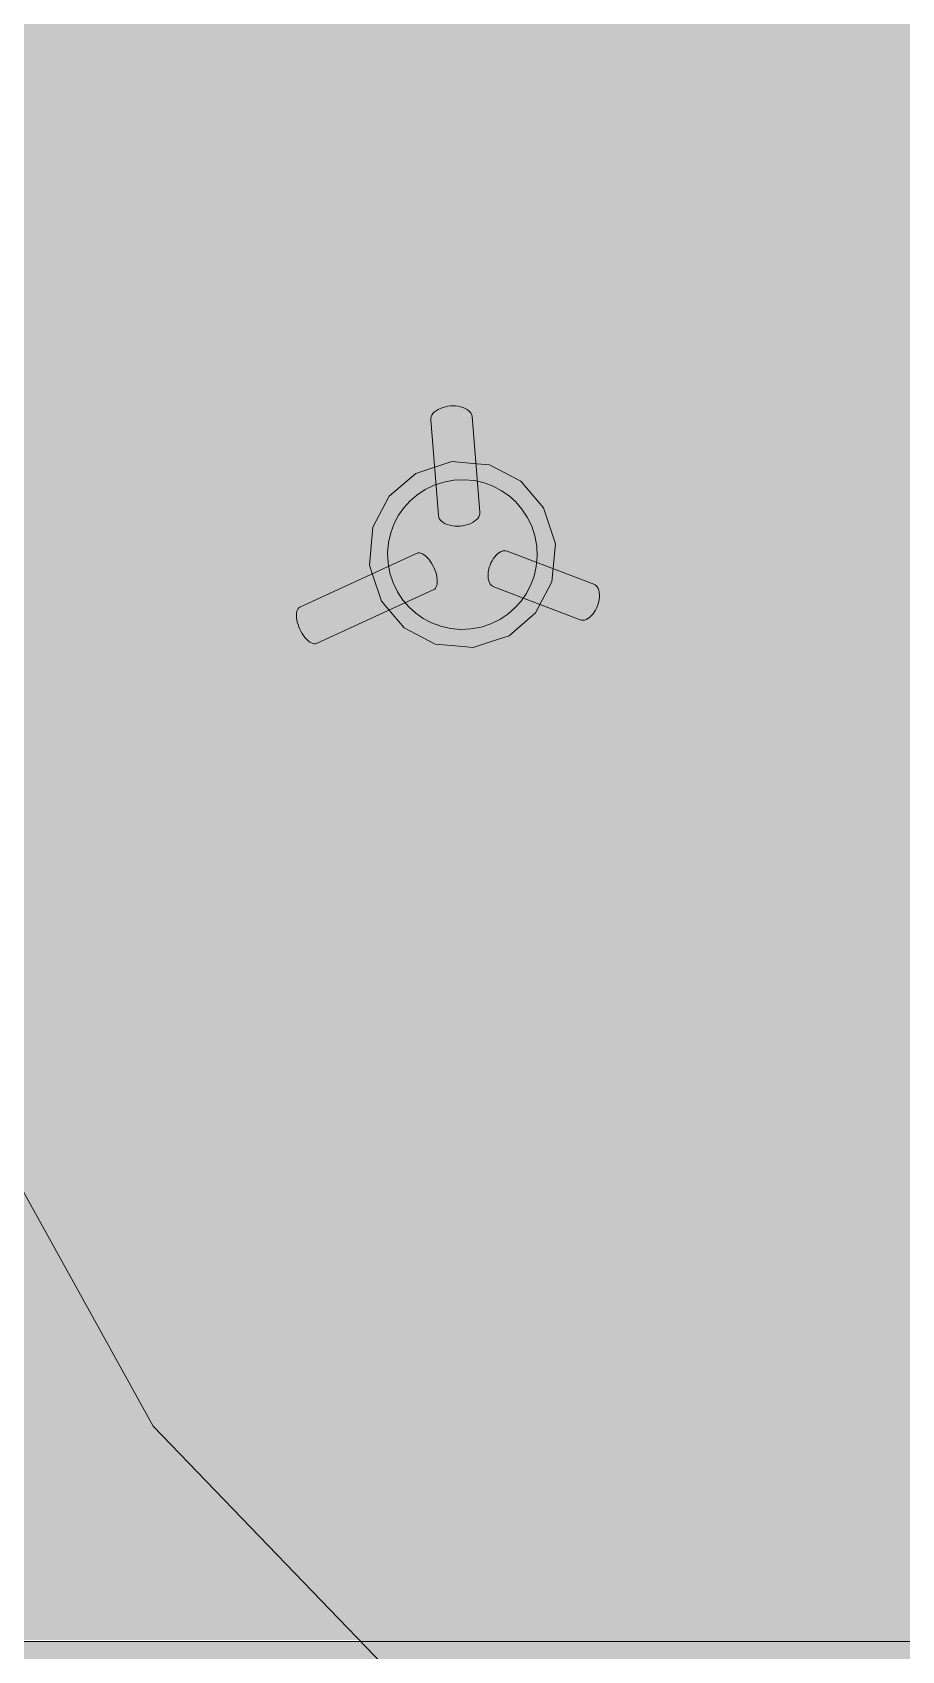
# Model space of a CAD drawing. Header units: millimetres. Extents: x -146962 to 322503, y -183624 to 284367.
# Drawn here: x 103602 to 105204, y 29380 to 32362 of the extents above; entities that cross this region are included whole.
import ezdxf

# ---------------------------------------------------------------- set-up
doc = ezdxf.new("R2010")
doc.units = ezdxf.units.MM
doc.layers.add('06_部屋の色', color=8, linetype='Continuous', lineweight=0)
doc.layers.add('30_敷地・外構', color=8, linetype='Continuous', lineweight=9)

msp = doc.modelspace()

# ---------------------------------------------------------------- hatches: boundary and pattern name
at = {"layer": '06_部屋の色', "true_color": 0xdde9cf}
msp.add_hatch(color=8, dxfattribs=at).paths.add_polyline_path([(83510.2, 29400.8), (83510.3, 31670.6), (83754.2, 32064.6), (83999.1, 32458.1), (84244.9, 32850.9), (84491.7, 33243.1), (84739.4, 33634.8), (84988.1, 34025.8), (85237.8, 34416.3), (85488.3, 34806.1), (85739.9, 35195.3), (85992.4, 35583.9), (86245.8, 35971.8), (86500.2, 36359.2), (86755.5, 36745.9), (87011.8, 37132), (87269, 37517.5), (87527.2, 37902.4), (87786.3, 38286.6), (88046.3, 38670.2), (88307.2, 39053.2), (88569.1, 39435.5), (88832, 39817.2), (89095.7, 40198.2), (89360.4, 40578.6), (89626, 40958.3), (89892.5, 41337.4), (90160, 41715.9), (90428.4, 42093.7), (90697.7, 42470.8), (90967.9, 42847.3), (91239, 43223.1), (91511.1, 43598.3), (91784.1, 43972.8), (92058, 44346.6), (92332.7, 44719.7), (92608.4, 45092.2), (92885.1, 45464), (93162.6, 45835.2), (93441, 46205.6), (93720.3, 46575.4), (94000.5, 46944.5), (94281.7, 47312.9), (94563.7, 47680.6), (94846.6, 48047.7), (95130.4, 48414), (95415.1, 48779.7), (95700.7, 49144.6), (95987.2, 49508.9), (96274.5, 49872.4), (96562.8, 50235.3), (96851.9, 50597.4), (97142, 50958.9), (97432.9, 51319.6), (97724.6, 51679.7), (98017.3, 52039), (98310.8, 52397.6), (98605.2, 52755.5), (98900.5, 53112.6), (99196.7, 53469.1), (99493.7, 53824.8), (99791.6, 54179.8), (100090.3, 54534), (100389.9, 54887.6), (100690.4, 55240.4), (100991.8, 55592.4), (101293.9, 55943.8), (101597, 56294.4), (101900.9, 56644.2), (102205.6, 56993.3), (102511.3, 57341.7), (102817.7, 57689.3), (103125, 58036.2), (103433.2, 58382.3), (103742.1, 58727.7), (104052, 59072.3), (104362.6, 59416.2), (104674.1, 59759.3), (104986.5, 60101.6), (105299.7, 60443.2), (105613.7, 60784), (105928.5, 61124.1), (106244.2, 61463.4), (106560.7, 61801.9), (106878, 62139.6), (107196.1, 62476.6), (107515.1, 62812.7), (107834.9, 63148.1), (108155.5, 63482.8), (108476.9, 63816.6), (108799.1, 64149.7), (109122.2, 64481.9), (109446, 64813.4), (109770.7, 65144.1), (110096.1, 65474), (110422.4, 65803.1), (110749.4, 66131.4), (111077.3, 66458.9), (111406, 66785.6), (111735.4, 67111.5), (112065.7, 67436.6), (112396.7, 67760.9), (112728.6, 68084.4), (113061.2, 68407.1), (113394.6, 68728.9), (113728.8, 69050), (114063.8, 69370.2), (114399.5, 69689.6), (114736, 70008.2), (115073.4, 70326), (115411.4, 70642.9), (115750.3, 70959.1), (116089.9, 71274.4), (116430.3, 71588.8), (116771.5, 71902.5), (117113.4, 72215.3), (117456.1, 72527.2), (117799.5, 72838.4), (118596.9, 72838.3), (118594.5, 29398.9)])
at = {"layer": '30_敷地・外構', "true_color": 0xcfe0b8}
msp.add_hatch(color=8, dxfattribs=at).paths.add_polyline_path([(103518.5, 32476.2), (103881.5, 33080.4), (104388.6, 33570), (105005, 33911.7), (105688.9, 34082.2), (106393.7, 34069.9), (107071.2, 33875.7), (107675.4, 33512.6), (108165, 33005.6), (108506.7, 32389.1), (108677.2, 31705.2), (108664.9, 31000.5), (108470.7, 30323), (108107.6, 29718.8), (107600.6, 29229.2), (106984.1, 28887.5), (106300.2, 28716.9), (105595.5, 28729.3), (104918, 28923.5), (104313.8, 29286.6), (103824.2, 29793.6), (103482.5, 30410), (103311.9, 31093.9), (103324.2, 31798.7)])
at = {"layer": '30_敷地・外構', "true_color": 0x8a6a4a}
for points in [[(82227.3, 29483.6), (82227.3, 29491.1), (82227.3, 29498.6), (82227.3, 29506.1), (82227.3, 29513.6), (82227.3, 29521.1), (82227.3, 29528.6), (82227.3, 29536.1), (82227.3, 29543.6), (85245.4, 29543.4), (88263.5, 29543.2), (91281.6, 29543), (94299.7, 29542.8), (97317.8, 29542.6), (100335.9, 29542.5), (103354, 29542.3), (106372.1, 29542.1), (109390.2, 29541.9), (112408.3, 29541.7), (115426.4, 29541.5), (118444.5, 29541.3), (118444.5, 29533.8), (118444.5, 29526.3), (118444.5, 29518.8), (118444.5, 29511.3), (118444.5, 29503.8), (118444.5, 29496.3), (118444.5, 29488.8), (118444.5, 29481.3), (118444.5, 29473.8), (118444.5, 29466.3), (118444.5, 29451.3), (115426.4, 29451.5), (109390.2, 29451.9), (106372.1, 29452.1), (103354, 29452.3), (100335.9, 29452.5), (97317.8, 29452.6), (94299.7, 29452.8), (91281.6, 29453), (88263.5, 29453.2), (85245.4, 29453.4), (82227.3, 29453.6), (82227.3, 29461.1), (82227.3, 29468.6), (82227.3, 29476.1)], [(102137.7, 29504.8), (102137.7, 29512.3), (102137.7, 29527.3), (102137.7, 29534.8), (102137.7, 29542.3), (102424.7, 29542.3), (102568.2, 29542.3), (102711.7, 29542.3), (103285.7, 29542.3), (103429.1, 29542.3), (103572.6, 29542.3), (103859.6, 29542.2), (103859.6, 29534.7), (103859.6, 29527.2), (103859.6, 29519.7), (103859.6, 29497.2), (103859.6, 29489.7), (103859.6, 29474.7), (103859.6, 29467.2), (103859.6, 29459.7), (103859.6, 29452.2), (103429.1, 29452.3), (103285.6, 29452.3), (103142.2, 29452.3), (102998.7, 29452.3), (102855.2, 29452.3), (102137.7, 29452.3), (102137.7, 29459.8), (102137.7, 29467.3), (102137.7, 29474.8), (102137.7, 29482.3), (102137.7, 29489.8)], [(103616.8, 29534.7), (103619.3, 29534.7), (103621.8, 29534.7), (103624.3, 29534.7), (103626.8, 29534.7), (103634.3, 29534.7), (103636.8, 29534.7), (103639.3, 29534.7), (103639.3, 29528.5), (103639.3, 29522.2), (103639.3, 29516), (103639.3, 29497.2), (103639.3, 29491), (103639.3, 29484.7), (103639.3, 29478.5), (103639.3, 29472.2), (103639.3, 29466), (103639.3, 29459.7), (103634.3, 29459.7), (103631.8, 29459.7), (103629.3, 29459.7), (103626.8, 29459.7), (103624.3, 29459.7), (103621.8, 29459.7), (103619.3, 29459.7), (103616.8, 29459.7), (103614.3, 29459.7), (103611.8, 29459.7), (103609.3, 29459.7), (103609.3, 29466), (103609.3, 29478.5), (103609.3, 29484.8), (103609.3, 29491), (103609.3, 29497.3), (103609.3, 29503.5), (103609.3, 29509.8), (103609.3, 29528.5), (103609.3, 29534.7), (103611.8, 29534.7), (103614.3, 29534.7)], [(103742, 29534.7), (103744.5, 29534.7), (103747, 29534.7), (103749.5, 29534.7), (103752, 29534.7), (103757, 29534.7), (103759.5, 29534.7), (103762, 29534.7), (103764.5, 29534.7), (103764.5, 29528.5), (103764.5, 29522.2), (103764.5, 29509.7), (103764.5, 29503.5), (103764.5, 29491), (103764.5, 29484.7), (103764.5, 29478.5), (103764.5, 29472.2), (103764.5, 29466), (103764.5, 29459.7), (103762, 29459.7), (103759.5, 29459.7), (103757, 29459.7), (103754.5, 29459.7), (103752, 29459.7), (103749.5, 29459.7), (103747, 29459.7), (103744.5, 29459.7), (103742, 29459.7), (103737, 29459.7), (103734.5, 29459.7), (103734.5, 29466), (103734.5, 29472.2), (103734.5, 29478.5), (103734.5, 29484.7), (103734.5, 29491), (103734.5, 29497.2), (103734.5, 29503.5), (103734.5, 29509.7), (103734.5, 29516), (103734.5, 29528.5), (103734.5, 29534.7), (103739.5, 29534.7)], [(103859.6, 29527.2), (103859.6, 29542.2), (103867.1, 29542.2), (103882.1, 29542.2), (103897.1, 29542.2), (103904.6, 29542.2), (103912.1, 29542.2), (103919.6, 29542.2), (103927.1, 29542.2), (103942.1, 29542.2), (103949.6, 29542.2), (103949.6, 29534.7), (103949.6, 29527.2), (103949.6, 29519.7), (103949.6, 29512.2), (103949.6, 29504.7), (103949.6, 29497.2), (103949.6, 29489.7), (103949.6, 29482.2), (103949.6, 29474.7), (103949.6, 29467.2), (103949.6, 29452.2), (103942.1, 29452.2), (103934.6, 29452.2), (103919.6, 29452.2), (103912.1, 29452.2), (103904.6, 29452.2), (103897.1, 29452.2), (103889.6, 29452.2), (103874.6, 29452.2), (103867.1, 29452.2), (103859.6, 29452.2), (103859.6, 29459.7), (103859.6, 29467.2), (103859.6, 29474.7), (103859.6, 29482.2), (103859.6, 29489.7), (103859.6, 29497.2), (103859.6, 29519.7)], [(103869.6, 29520.6), (103869.6, 29526.4), (103869.6, 29532.2), (103875.4, 29532.2), (103881.3, 29532.2), (103887.1, 29532.2), (103892.9, 29532.2), (103898.8, 29532.2), (103910.4, 29532.2), (103916.3, 29532.2), (103922.1, 29532.2), (103927.9, 29532.2), (103939.6, 29532.2), (103939.6, 29526.4), (103939.6, 29520.6), (103939.6, 29514.7), (103939.6, 29508.9), (103939.6, 29503.1), (103939.6, 29491.4), (103939.6, 29479.7), (103939.6, 29473.9), (103939.6, 29462.2), (103927.9, 29462.2), (103922.1, 29462.2), (103916.3, 29462.2), (103910.4, 29462.2), (103904.6, 29462.2), (103898.8, 29462.2), (103892.9, 29462.2), (103887.1, 29462.2), (103869.6, 29462.2), (103869.6, 29468.1), (103869.6, 29473.9), (103869.6, 29479.7), (103869.6, 29491.4), (103869.6, 29497.2), (103869.6, 29503.1), (103869.6, 29508.9), (103869.6, 29514.7)], [(103949.6, 29497.2), (103949.6, 29504.7), (103949.6, 29512.2), (103949.6, 29519.7), (103949.6, 29534.7), (103949.6, 29542.2), (104380.1, 29542.2), (104523.6, 29542.2), (104667, 29542.2), (104810.5, 29542.2), (104954, 29542.2), (105097.5, 29542.2), (105241, 29542.1), (105671.5, 29542.1), (105671.5, 29534.6), (105671.5, 29527.1), (105671.5, 29519.6), (105671.5, 29512.1), (105671.5, 29504.6), (105671.5, 29489.6), (105671.5, 29482.1), (105671.5, 29474.6), (105671.5, 29467.1), (105671.5, 29459.6), (105671.5, 29452.1), (105528, 29452.1), (105384.5, 29452.1), (105241, 29452.1), (105097.5, 29452.2), (104954, 29452.2), (104810.5, 29452.2), (104667, 29452.2), (104523.6, 29452.2), (104380.1, 29452.2), (104236.6, 29452.2), (104093.1, 29452.2), (103949.6, 29452.2), (103949.6, 29459.7), (103949.6, 29467.2), (103949.6, 29474.7), (103949.6, 29482.2)], [(104052.2, 29534.7), (104054.7, 29534.7), (104057.2, 29534.7), (104059.7, 29534.7), (104062.2, 29534.7), (104067.2, 29534.7), (104069.7, 29534.7), (104072.2, 29534.7), (104074.7, 29534.7), (104074.7, 29528.5), (104074.7, 29522.2), (104074.7, 29516), (104074.7, 29509.7), (104074.7, 29503.5), (104074.7, 29497.2), (104074.7, 29491), (104074.7, 29484.7), (104074.7, 29478.5), (104074.7, 29472.2), (104074.7, 29466), (104074.7, 29459.7), (104072.2, 29459.7), (104069.7, 29459.7), (104067.2, 29459.7), (104064.7, 29459.7), (104062.2, 29459.7), (104059.7, 29459.7), (104057.2, 29459.7), (104052.2, 29459.7), (104049.7, 29459.7), (104047.2, 29459.7), (104044.7, 29459.7), (104044.7, 29466), (104044.7, 29472.2), (104044.7, 29478.5), (104044.7, 29497.2), (104044.7, 29503.5), (104044.7, 29516), (104044.7, 29522.2), (104044.7, 29528.5), (104044.7, 29534.7), (104047.2, 29534.7), (104049.7, 29534.7)], [(104177.4, 29534.7), (104179.9, 29534.7), (104182.4, 29534.7), (104184.9, 29534.7), (104187.4, 29534.7), (104189.9, 29534.7), (104192.4, 29534.7), (104194.9, 29534.7), (104197.4, 29534.7), (104199.9, 29534.7), (104199.9, 29528.5), (104199.9, 29522.2), (104199.9, 29516), (104199.9, 29509.7), (104199.9, 29503.5), (104199.9, 29491), (104199.9, 29484.7), (104199.9, 29478.5), (104199.9, 29472.2), (104199.9, 29466), (104199.9, 29459.7), (104197.4, 29459.7), (104194.9, 29459.7), (104192.4, 29459.7), (104189.9, 29459.7), (104187.4, 29459.7), (104184.9, 29459.7), (104182.4, 29459.7), (104179.9, 29459.7), (104177.4, 29459.7), (104174.9, 29459.7), (104172.4, 29459.7), (104169.9, 29459.7), (104169.9, 29466), (104169.9, 29472.2), (104169.9, 29484.7), (104169.9, 29497.2), (104169.9, 29503.5), (104169.9, 29509.7), (104169.9, 29522.2), (104169.9, 29534.7), (104172.4, 29534.7), (104174.9, 29534.7)], [(104300, 29534.7), (104302.5, 29534.7), (104305, 29534.7), (104307.5, 29534.7), (104310, 29534.7), (104317.5, 29534.7), (104320, 29534.7), (104322.5, 29534.7), (104325, 29534.7), (104325, 29528.5), (104325, 29522.2), (104325, 29516), (104325, 29503.5), (104325, 29491), (104325, 29484.7), (104325, 29478.5), (104325, 29472.2), (104325, 29459.7), (104320, 29459.7), (104317.5, 29459.7), (104315, 29459.7), (104312.5, 29459.7), (104307.5, 29459.7), (104305, 29459.7), (104302.5, 29459.7), (104297.5, 29459.7), (104295, 29459.7), (104295, 29466), (104295, 29472.2), (104295, 29478.5), (104295, 29484.7), (104295, 29491), (104295, 29503.5), (104295, 29509.7), (104295, 29516), (104295, 29522.2), (104295, 29528.5), (104295, 29534.7), (104297.5, 29534.7)], [(104427.6, 29534.7), (104430.1, 29534.7), (104432.6, 29534.7), (104435.1, 29534.7), (104437.6, 29534.7), (104440.1, 29534.7), (104442.6, 29534.7), (104445.1, 29534.7), (104447.6, 29534.7), (104450.1, 29534.7), (104450.1, 29528.4), (104450.1, 29522.2), (104450.1, 29515.9), (104450.1, 29503.4), (104450.1, 29490.9), (104450.1, 29484.7), (104450.1, 29478.4), (104450.1, 29472.2), (104450.1, 29465.9), (104450.1, 29459.7), (104445.1, 29459.7), (104442.6, 29459.7), (104437.6, 29459.7), (104435.1, 29459.7), (104432.6, 29459.7), (104427.6, 29459.7), (104425.1, 29459.7), (104420.1, 29459.7), (104420.1, 29478.5), (104420.1, 29484.7), (104420.1, 29503.5), (104420.1, 29509.7), (104420.1, 29516), (104420.1, 29534.7), (104422.6, 29534.7)], [(104550.3, 29534.7), (104555.3, 29534.7), (104557.8, 29534.7), (104560.3, 29534.7), (104562.8, 29534.7), (104570.3, 29534.7), (104572.8, 29534.7), (104575.3, 29534.7), (104575.3, 29528.4), (104575.3, 29522.2), (104575.3, 29509.7), (104575.3, 29497.2), (104575.3, 29484.7), (104575.3, 29478.4), (104575.3, 29472.2), (104575.3, 29459.7), (104572.8, 29459.7), (104570.3, 29459.7), (104567.8, 29459.7), (104565.3, 29459.7), (104562.8, 29459.7), (104560.3, 29459.7), (104557.8, 29459.7), (104555.3, 29459.7), (104552.8, 29459.7), (104550.3, 29459.7), (104547.8, 29459.7), (104545.3, 29459.7), (104545.3, 29465.9), (104545.3, 29472.2), (104545.3, 29478.4), (104545.3, 29484.7), (104545.3, 29503.4), (104545.3, 29509.7), (104545.3, 29515.9), (104545.3, 29522.2), (104545.3, 29528.4), (104545.3, 29534.7), (104547.8, 29534.7)], [(104675.4, 29534.7), (104680.4, 29534.7), (104682.9, 29534.7), (104685.4, 29534.7), (104687.9, 29534.7), (104690.4, 29534.7), (104692.9, 29534.7), (104695.4, 29534.7), (104697.9, 29534.7), (104700.4, 29534.7), (104700.4, 29528.4), (104700.4, 29522.2), (104700.4, 29515.9), (104700.4, 29509.7), (104700.4, 29503.4), (104700.4, 29490.9), (104700.4, 29484.7), (104700.4, 29478.4), (104700.4, 29472.2), (104700.4, 29459.7), (104697.9, 29459.7), (104695.4, 29459.7), (104692.9, 29459.7), (104690.4, 29459.7), (104687.9, 29459.7), (104685.4, 29459.7), (104682.9, 29459.7), (104680.4, 29459.7), (104677.9, 29459.7), (104675.4, 29459.7), (104672.9, 29459.7), (104670.4, 29459.7), (104670.4, 29465.9), (104670.4, 29478.4), (104670.4, 29490.9), (104670.4, 29509.7), (104670.4, 29515.9), (104670.4, 29528.4), (104670.4, 29534.7), (104672.9, 29534.7)], [(104803, 29534.7), (104805.5, 29534.7), (104808, 29534.7), (104813, 29534.7), (104818, 29534.7), (104820.5, 29534.7), (104823, 29534.7), (104825.5, 29534.7), (104825.5, 29528.4), (104825.5, 29515.9), (104825.5, 29509.7), (104825.5, 29503.4), (104825.5, 29497.2), (104825.5, 29490.9), (104825.5, 29484.7), (104825.5, 29478.4), (104825.5, 29472.2), (104825.5, 29465.9), (104825.5, 29459.7), (104820.5, 29459.7), (104818, 29459.7), (104815.5, 29459.7), (104813, 29459.7), (104803, 29459.7), (104800.5, 29459.7), (104795.5, 29459.7), (104795.5, 29465.9), (104795.5, 29472.2), (104795.5, 29478.4), (104795.5, 29484.7), (104795.5, 29490.9), (104795.5, 29497.2), (104795.5, 29503.4), (104795.5, 29509.7), (104795.5, 29515.9), (104795.5, 29522.2), (104795.5, 29534.7), (104798, 29534.7), (104800.5, 29534.7)], [(104925.7, 29534.7), (104928.2, 29534.7), (104930.7, 29534.7), (104933.2, 29534.7), (104935.7, 29534.7), (104940.7, 29534.7), (104943.2, 29534.7), (104945.7, 29534.7), (104948.2, 29534.7), (104950.7, 29534.7), (104950.7, 29528.4), (104950.7, 29522.2), (104950.7, 29515.9), (104950.7, 29509.7), (104950.7, 29503.4), (104950.7, 29490.9), (104950.7, 29478.4), (104950.7, 29472.2), (104950.7, 29459.7), (104948.2, 29459.7), (104945.7, 29459.7), (104940.7, 29459.7), (104938.2, 29459.7), (104935.7, 29459.7), (104933.2, 29459.7), (104930.7, 29459.7), (104925.7, 29459.7), (104923.2, 29459.7), (104920.7, 29459.7), (104920.7, 29465.9), (104920.7, 29472.2), (104920.7, 29484.7), (104920.7, 29490.9), (104920.7, 29497.2), (104920.7, 29503.4), (104920.7, 29509.7), (104920.7, 29515.9), (104920.7, 29522.2), (104920.7, 29528.4), (104920.7, 29534.7), (104923.2, 29534.7)], [(105050.8, 29534.7), (105053.3, 29534.7), (105055.8, 29534.7), (105058.3, 29534.7), (105060.8, 29534.7), (105063.3, 29534.7), (105065.8, 29534.7), (105070.8, 29534.7), (105073.3, 29534.7), (105075.8, 29534.7), (105075.8, 29528.4), (105075.8, 29515.9), (105075.8, 29509.7), (105075.8, 29503.4), (105075.8, 29490.9), (105075.8, 29484.7), (105075.8, 29478.4), (105075.8, 29472.2), (105075.8, 29459.7), (105070.8, 29459.7), (105068.3, 29459.7), (105065.8, 29459.7), (105063.3, 29459.7), (105058.3, 29459.7), (105055.8, 29459.7), (105053.3, 29459.7), (105050.8, 29459.7), (105048.3, 29459.7), (105045.8, 29459.7), (105045.8, 29472.2), (105045.8, 29478.4), (105045.8, 29484.7), (105045.8, 29490.9), (105045.8, 29503.4), (105045.8, 29509.7), (105045.8, 29515.9), (105045.8, 29522.2), (105045.8, 29528.4), (105045.8, 29534.7), (105048.3, 29534.7)], [(105178.4, 29534.7), (105180.9, 29534.7), (105183.4, 29534.7), (105188.4, 29534.7), (105190.9, 29534.7), (105193.4, 29534.7), (105198.4, 29534.7), (105200.9, 29534.7), (105200.9, 29528.4), (105200.9, 29522.2), (105200.9, 29515.9), (105200.9, 29509.7), (105200.9, 29503.4), (105200.9, 29497.2), (105200.9, 29490.9), (105200.9, 29484.7), (105200.9, 29478.4), (105200.9, 29472.2), (105200.9, 29465.9), (105200.9, 29459.7), (105198.4, 29459.7), (105195.9, 29459.7), (105193.4, 29459.7), (105190.9, 29459.7), (105188.4, 29459.7), (105183.4, 29459.7), (105180.9, 29459.7), (105178.4, 29459.7), (105175.9, 29459.7), (105173.4, 29459.7), (105170.9, 29459.7), (105170.9, 29465.9), (105170.9, 29472.2), (105170.9, 29478.4), (105170.9, 29484.7), (105170.9, 29490.9), (105170.9, 29497.2), (105170.9, 29509.7), (105170.9, 29515.9), (105170.9, 29522.2), (105170.9, 29528.4), (105170.9, 29534.7), (105173.4, 29534.7)]]:
    msp.add_hatch(color=8, dxfattribs=at).paths.add_polyline_path(points)
at = {"layer": '30_敷地・外構', "true_color": 0xdccfb6}
msp.add_hatch(color=8, dxfattribs=at).paths.add_polyline_path([(118594.5, 29396.3), (118594.4, 28596.3), (67603, 28599.5), (67603.1, 29399.5)])

# ---------------------------------------------------------------- linework, layer by layer
at = {"layer": '30_敷地・外構'}
for points in [[(118597.6, 85398.9), (118594.5, 29396.3), (55603.1, 29400.2), (55602.4, 41399.1), (85596.4, 85403.7), (118597.6, 85398.9)], [(104313.8, 29286.6), (103824.2, 29793.6), (103482.5, 30410), (103311.9, 31093.9), (103324.2, 31798.7), (103518.5, 32476.2)], [(104390.3, 31452.2), (104385.7, 31452), (104381, 31452.1), (104376.2, 31452.6), (104371.5, 31453.5), (104367, 31454.8), (104362.8, 31456.5), (104359.2, 31458.5), (104356.1, 31460.9), (104353.7, 31463.4), (104352, 31466), (104350.9, 31468.7), (104350.4, 31471.3), (104336.1, 31648), (104336.1, 31650.7), (104336.8, 31653.6), (104338.1, 31656.4), (104340.1, 31659.3), (104342.7, 31662.1), (104346, 31664.7), (104349.8, 31667), (104354, 31669), (104358.5, 31670.7), (104363.1, 31672), (104367.8, 31672.8), (104372.4, 31673.4), (104377, 31673.6), (104381.7, 31673.5), (104386.6, 31673), (104391.3, 31672), (104395.8, 31670.7), (104399.9, 31669), (104403.5, 31667), (104406.6, 31664.7), (104409, 31662.2), (104410.7, 31659.6), (104411.8, 31656.9), (104412.3, 31654.2), (104426.7, 31477.5), (104426.6, 31474.8), (104425.9, 31472), (104424.6, 31469.1), (104422.7, 31466.3), (104420, 31463.5), (104416.8, 31460.9), (104413, 31458.6), (104408.7, 31456.5), (104404.2, 31454.9), (104399.6, 31453.6), (104394.9, 31452.7), (104390.3, 31452.2)], [(104229.5, 31449.8), (104259.6, 31507.1), (104308.6, 31549.2), (104358.3, 31565.6), (104375.1, 31571.1), (104421.5, 31566.8), (104444.7, 31564.7), (104502, 31534.7), (104544.1, 31485.7), (104566, 31419.2), (104559.6, 31349.5), (104529.6, 31292.3), (104480.6, 31250.1), (104447.3, 31239.2), (104414.1, 31228.3), (104388.8, 31230.6), (104344.4, 31234.6), (104287.2, 31264.7), (104245.1, 31313.7), (104227.6, 31366.6), (104223.2, 31380.2), (104226.4, 31415), (104229.5, 31449.8)], [(104277, 31472), (104286.6, 31485.6), (104297.7, 31498), (104310.8, 31509.3), (104325.8, 31519.3), (104342.4, 31527.4), (104360.3, 31533.3), (104379, 31536.8), (104398, 31537.6), (104416.7, 31535.9), (104434.7, 31531.7), (104451.5, 31525.4), (104466.9, 31517.2), (104480.5, 31507.7), (104492.9, 31496.6), (104504.3, 31483.5), (104514.2, 31468.5), (104522.3, 31451.9), (104528.3, 31434), (104531.7, 31415.3), (104532.5, 31396.3), (104530.8, 31377.6), (104526.6, 31359.6), (104520.3, 31342.7), (104512.1, 31327.4), (104502.6, 31313.8), (104491.5, 31301.4), (104478.4, 31290), (104463.4, 31280.1), (104446.8, 31271.9), (104428.9, 31266), (104410.2, 31262.6), (104391.2, 31261.7), (104372.5, 31263.5), (104354.5, 31267.6), (104337.6, 31274), (104322.3, 31282.1), (104308.7, 31291.7), (104296.3, 31302.8), (104284.9, 31315.9), (104275, 31330.9), (104266.8, 31347.5), (104260.9, 31365.4), (104257.5, 31384.1), (104256.6, 31403), (104258.4, 31421.8), (104262.5, 31439.8), (104268.9, 31456.6), (104277, 31472)], [(104091.5, 31270.6), (104090.2, 31275.1), (104089.2, 31279.5), (104088.6, 31283.9), (104088.5, 31288), (104088.7, 31291.8), (104089.3, 31295.1), (104090.3, 31297.9), (104091.7, 31300.1), (104093.2, 31301.7), (104095, 31302.8), (104311.1, 31401.9), (104313.1, 31402.5), (104315.3, 31402.6), (104317.9, 31402.2), (104320.7, 31401.1), (104323.6, 31399.4), (104326.6, 31397.1), (104329.6, 31394.3), (104332.5, 31391), (104335.3, 31387.4), (104337.8, 31383.5), (104340, 31379.6), (104342, 31375.6), (104343.7, 31371.5), (104345.3, 31367.2), (104346.6, 31362.8), (104347.5, 31358.3), (104348.1, 31353.9), (104348.3, 31349.8), (104348.1, 31346.1), (104347.4, 31342.7), (104346.4, 31339.9), (104345.1, 31337.7), (104343.5, 31336.1), (104341.8, 31335), (104125.7, 31235.9), (104123.7, 31235.3), (104121.4, 31235.2), (104118.9, 31235.6), (104116.1, 31236.7), (104113.2, 31238.4), (104110.2, 31240.7), (104107.2, 31243.5), (104104.2, 31246.8), (104101.5, 31250.4), (104099, 31254.3), (104096.7, 31258.3), (104094.7, 31262.2), (104093, 31266.3), (104091.5, 31270.6)], [(104441.9, 31359), (104441.9, 31363.3), (104442.3, 31367.7), (104443.1, 31372.1), (104444.2, 31376.3), (104445.5, 31380.3), (104447.2, 31384.2), (104449.2, 31388.1), (104451.5, 31391.9), (104454.1, 31395.4), (104456.9, 31398.6), (104460, 31401.4), (104463.1, 31403.6), (104466.2, 31405.2), (104469.3, 31406.2), (104472.1, 31406.6), (104474.8, 31406.5), (104477.2, 31405.8), (104636.9, 31345.1), (104639.1, 31343.9), (104641.2, 31342.3), (104643.1, 31340.1), (104644.7, 31337.3), (104645.9, 31334), (104646.8, 31330.3), (104647.2, 31326.2), (104647.2, 31321.9), (104646.8, 31317.5), (104646, 31313.2), (104644.9, 31308.9), (104643.6, 31304.9), (104641.9, 31301), (104639.9, 31297.1), (104637.6, 31293.3), (104635, 31289.8), (104632.2, 31286.6), (104629.1, 31283.8), (104626, 31281.6), (104622.9, 31280), (104619.8, 31279), (104617, 31278.6), (104614.3, 31278.7), (104611.9, 31279.4), (104452.2, 31340.2), (104450, 31341.3), (104447.9, 31342.9), (104446, 31345.1), (104444.4, 31347.9), (104443.2, 31351.2), (104442.3, 31354.9), (104441.9, 31359)]]:
    msp.add_lwpolyline(points, dxfattribs=at)

doc.saveas('drawing.dxf')
